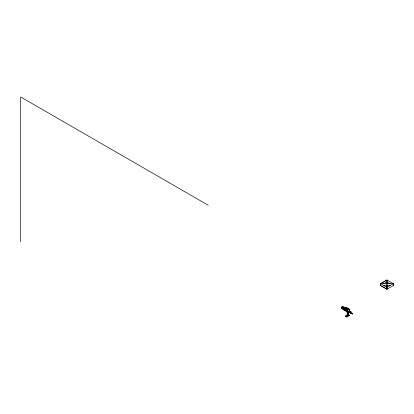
<?xml version="1.0" encoding="UTF-8"?>
<svg xmlns="http://www.w3.org/2000/svg" width="414" height="414" viewBox="0 0 414 414"><rect width="100%" height="100%" fill="white"/><g stroke="black" fill="none" stroke-linecap="round" stroke-linejoin="round"><path stroke-width="0.62" d="M347.315 309.004L347.056 309.294L347.387 309.103M347.962 308.58L348.153 308.378M352.428 313.864L343.325 308.751M352.433 313.931L350.14 312.28L350.109 312.896L350.291 312.56M347.481 315.385L347.175 315.333L347.501 315.333L347.387 309.01M348.07 314.935L348.252 311.442L350.223 312.596M347.072 309.144L347.636 308.885L347.305 309.843L348.003 309.858L348.133 309.02C347.17 307.084 346.306 310.138 347.372 309.496L347.636 309.651M347.191 309.092L347.186 309.341M347.041 309.688L347.372 308.73L347.305 309.843M343.925 308.585L342.911 309.17L341.586 308.404L342 307.064M343.542 308.052L343.542 307.649L342.88 308.394L343.925 307.83L343.511 307.649M349.69 312.228L350.441 311.499L350.969 311.825L350.14 312.472M347.962 314.863L348.283 314.888L348.21 311.747M347.584 315.991L347.056 315.908L347.584 315.991L347.61 315.292L347.098 315.256L347.537 315.452M348.19 315.302C347.17 315.582 349.059 315.618 348.076 315.37M348.899 312.021L352.588 313.905L347.025 310.443M350.109 312.456L350.937 311.804M348.319 315.002C347.832 314.34 347.988 315.271 348.36 315.54M208.216 205.23L20.7 96.969L20.7 241.704M393.3 283.652L386.971 279.999L380.637 283.652L386.971 287.311L393.3 283.652L393.3 285.588L386.971 289.241L380.637 285.588L380.673 283.652L386.971 280.019L386.981 289.2L380.673 285.567L380.683 283.647L393.253 283.647L393.274 285.551M341.969 307.048L346.658 307.592L349.644 309.294L349.644 311.421L350.472 311.514L349.463 312.099M341.617 308.383L341.617 307.669L342.181 307.307M383.804 283.761L386.986 281.924L390.133 283.761M346.135 309.584L342.839 307.685L343.242 307.436M342.911 309.17L342.911 308.414L343.91 307.861L343.91 308.223M346.927 310.691L343.309 308.549L342.932 308.787M343.527 309.801L343.511 308.456L344.008 308.777M343.325 308.596L343.077 308.74L343.827 308.844M343.491 308.653L343.491 309.801L343.491 308.653L346.513 310.376M343.491 309.801L346.658 311.421L346.658 307.571L341.985 307.038M345.866 309.01L345.618 309.154L346.477 309.211M346.446 309.631L342.626 307.178M346.958 309.641L347.289 309.449M346.327 310.081L343.491 308.446M347.01 308.518L348.133 309.02M346.973 309.9L346.942 310.303L346.973 309.9L341.969 307.028L342 307.447M346.777 310.588L346.678 310.779M348.779 311.706L348.748 312.109L348.997 311.411M349.028 311.639L349.364 311.851L349.012 311.825M348.717 311.939L348.997 311.758M349.38 312.016L352.609 313.796M350.109 312.28L350.969 311.804M350.073 312.684L350.358 312.596M350.787 312.658L350.606 312.953M345.649 316.027L347.9 315.013L347.9 315.302L347.651 314.868L348.319 314.485L349.561 315.204L346.891 317.031L345.649 316.027L346.891 316.741L349.561 315.204M345.649 316.312L346.565 315.784M348.2 315.54L348.003 315.525M349.592 312.291L349.613 309.294L349.478 312.265L349.463 309.403L346.477 307.68L341.969 307.028M352.495 313.967L343.325 308.709L343.077 308.896L343.827 309.035M348.07 308.326L347.739 308.518M348.5 308.58L348.169 308.772M383.819 285.577L390.117 285.562M346.658 307.571L342.249 306.924M347.041 309.02L347.289 308.684L347.248 315.287M347.305 309.17L347.719 308.932L347.719 309.698M342.58 307.095L346.694 309.47M345.68 309.092L346.513 309.574M342.249 307.307L342.714 307.571M342.87 307.664L346.145 309.558M342 307.411L346.973 310.283M343.511 308.492L346.658 310.293M341.586 307.649L342.932 308.425M343.309 308.901L343.309 308.549M344.174 309.982L346.627 311.421M348.319 314.769L349.561 315.489M346.642 310.541L346.528 310.867M347.408 309.02L347.434 315.287M348.029 314.899L348.024 311.116M386.971 279.999L386.971 289.241M348.417 309.201L348.417 308.528L348.086 308.72M348.003 309.092L348.003 309.858M347.957 311.116L347.957 314.888M347.139 308.446L347.175 315.333M347.139 315.452L347.139 316.027M346.891 316.741L346.891 317.031M346.477 307.68L346.477 311.525M346.316 315.639L346.316 315.929M343.294 307.793L343.294 308.197M342.895 307.68L342.864 307.276L343.278 307.457L342.264 308.042L342.616 307.421L342.233 308.021L342.647 307.436L342.647 307.819M346.585 307.737L342.093 306.976L346.585 307.737M347.455 308.264L348.448 308.839L347.455 308.264M346.658 309.103L345.799 309.03L346.658 309.103"/></g></svg>
